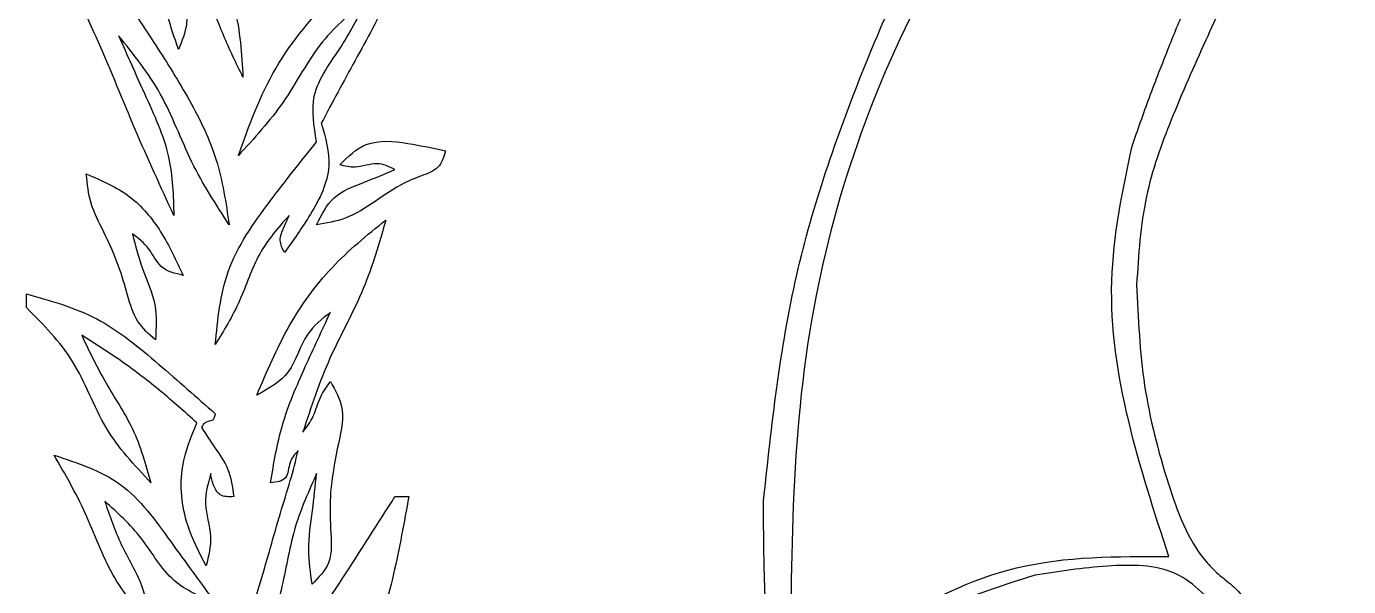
# Model space of a CAD drawing. Extents: x 2 to 213, y 30 to 257.
# Drawn here: x 5 to 71.7, y 139 to 167.2 of the extents above; entities that cross this region are included whole.
import ezdxf

# ---------------------------------------------------------------- set-up
doc = ezdxf.new("R2010")
doc.units = 0
doc.layers.add('logo_fulldesign_outline', color=7, linetype='CONTINUOUS')

msp = doc.modelspace()

# ---------------------------------------------------------------- linework, layer by layer
at = {"layer": 'logo_fulldesign_outline', "color": 7}
for p, q in [((5.048991, 153.045619), (5.048991, 153.742355)), ((23.631313, 143.521818), (24.328402, 143.521818)), ((24.328402, 143.521818), (24.328402, 143.521818))]:
    msp.add_line(p, q, dxfattribs=at)
for points, knots in [([(42.214094, 143.289479), (42.626937, 147.122415), (43.428274, 154.562232), (46.98808, 164.800986), (50.130763, 171.764697), (52.84627, 175.518054), (54.100092, 176.978077), (55.094928, 178.132063), (55.406254, 179.135858), (55.446752, 179.704232), (55.984328, 180.963642), (57.877925, 182.129132), (60.309545, 184.259606), (60.475974, 186.476069), (60.564536, 187.655517)], [0, 0, 0, 0, 11.524335, 22.368994, 32.381152, 34.283523, 36.225219, 38.192625, 38.737803, 39.34843, 39.890278, 42.767956, 45.755647, 49.153696, 49.153696, 49.153696, 49.153696]), ([(60.564536, 183.939004), (57.116363, 179.504154), (49.925625, 170.255824), (43.514101, 152.580213), (43.575706, 139.768214), (43.607919, 133.068801)], [0, 0, 0, 0, 16.799907, 35.03413, 55.018896, 55.018896, 55.018896, 55.018896]), ([(60.796664, 161.175312), (61.08376, 161.997309), (61.669121, 163.673275), (62.610993, 166.069614), (63.433955, 168.114312), (64.278445, 169.787928), (65.077136, 171.084862), (65.754301, 172.281601), (66.695211, 172.977469), (67.513232, 173.383776), (68.315113, 174.387603), (66.874602, 175.597181), (65.574693, 176.502338), (63.752168, 177.738403), (62.57963, 179.787373), (61.467161, 181.900637), (60.832077, 183.334825), (60.564536, 183.939004)], [0, 0, 0, 0, 2.611806, 5.325203, 7.723647, 9.222647, 10.936549, 12.311027, 13.290042, 14.361814, 15.147953, 16.578859, 18.708787, 20.461053, 22.953939, 25.674503, 27.654848, 27.654848, 27.654848, 27.654848]), ([(71.714078, 174.415415), (70.542677, 174.093888), (68.077749, 173.417313), (66.071738, 169.980134), (65.030273, 167.665987), (64.513531, 166.517779)], [0, 0, 0, 0, 3.514921, 7.396293, 11.218641, 11.218641, 11.218641, 11.218641]), ([(12.714217, 166.053382), (12.433037, 166.878126), (11.82852, 168.651264), (11.65535, 171.34504), (11.424558, 173.142256), (11.320745, 173.950665)], [0, 0, 0, 0, 2.603145, 5.596568, 8.043872, 8.043872, 8.043872, 8.043872]), ([(11.320745, 173.950665), (12.056565, 173.34535), (13.935029, 171.80005), (15.745448, 168.485811), (15.898545, 165.831276), (15.966122, 164.659557)], [0, 0, 0, 0, 2.85201, 7.280853, 10.78052, 10.78052, 10.78052, 10.78052]), ([(15.733818, 160.710739), (16.279422, 162.220772), (17.384809, 165.280083), (20.595854, 169.010183), (23.091884, 171.071251), (24.328543, 172.092408)], [0, 0, 0, 0, 4.781121, 9.6865, 14.503417, 14.503417, 14.503417, 14.503417]), ([(24.328543, 172.092408), (24.027327, 170.971218), (23.405798, 168.657754), (21.613889, 165.53104), (20.476096, 163.391771), (19.914941, 162.336692)], [0, 0, 0, 0, 3.468252, 7.156391, 10.7455, 10.7455, 10.7455, 10.7455]), ([(12.481807, 157.691032), (11.821273, 159.128055), (10.494236, 162.015085), (8.737954, 166.430196), (7.359023, 169.282971), (6.674732, 170.698654)], [0, 0, 0, 0, 4.744141, 9.531148, 14.24684, 14.24684, 14.24684, 14.24684]), ([(6.674732, 170.698654), (7.346883, 170.556568), (8.81926, 170.245322), (10.232993, 168.292751), (11.705563, 166.069315), (13.316376, 163.514024), (14.786139, 160.522874), (15.107882, 158.328443), (15.269457, 157.226423)], [0, 0, 0, 0, 1.997512, 4.375644, 6.834599, 10.117411, 13.409694, 16.730932, 16.730932, 16.730932, 16.730932]), ([(15.966122, 164.659557), (15.625286, 165.357068), (14.941385, 166.756647), (14.171781, 168.949707), (13.190547, 170.127172), (12.714217, 170.69876)], [0, 0, 0, 0, 2.331696, 4.67863, 6.892746, 6.892746, 6.892746, 6.892746]), ([(12.714217, 170.69876), (12.783987, 170.161329), (12.927603, 169.055067), (13.293634, 167.457432), (12.89139, 166.482711), (12.714217, 166.053382)], [0, 0, 0, 0, 1.636851, 3.36934, 4.733141, 4.733141, 4.733141, 4.733141]), ([(22.237982, 168.608375), (21.435214, 167.927898), (19.697909, 166.45525), (18.14667, 163.329954), (16.52787, 161.572703), (15.733818, 160.710739)], [0, 0, 0, 0, 3.127591, 6.768547, 10.273987, 10.273987, 10.273987, 10.273987]), ([(19.682813, 161.407475), (19.547031, 162.192847), (19.241015, 163.96286), (21.012257, 166.157379), (21.837346, 167.807251), (22.237982, 168.608375)], [0, 0, 0, 0, 2.293999, 5.170041, 7.88471, 7.88471, 7.88471, 7.88471]), ([(9.69451, 166.750012), (10.126668, 165.778895), (11.021755, 163.767512), (12.391739, 160.826937), (12.453331, 158.682483), (12.481807, 157.691032)], [0, 0, 0, 0, 3.198969, 6.625718, 9.572332, 9.572332, 9.572332, 9.572332]), ([(15.269457, 157.226423), (14.601978, 158.255654), (13.245829, 160.346791), (12.006512, 163.870392), (10.452444, 165.805997), (9.69451, 166.750012)], [0, 0, 0, 0, 3.672074, 7.460726, 11.067601, 11.067601, 11.067601, 11.067601]), ([(64.513531, 166.517779), (63.915737, 165.192429), (62.761228, 162.632805), (61.299412, 158.551903), (61.12198, 155.699378), (61.029144, 154.206892)], [0, 0, 0, 0, 4.366979, 8.433867, 12.896808, 12.896808, 12.896808, 12.896808]), ([(19.914941, 162.336692), (20.128425, 161.615032), (20.595338, 160.036688), (19.457803, 157.773917), (18.506837, 156.456094), (18.05686, 155.832528)], [0, 0, 0, 0, 2.186825, 4.78281, 7.114472, 7.114472, 7.114472, 7.114472]), ([(14.572474, 151.18715), (14.691748, 152.442015), (14.943544, 155.091123), (17.246019, 158.364036), (18.892937, 160.420958), (19.682813, 161.407475)], [0, 0, 0, 0, 3.721756, 7.85689, 11.667954, 11.667954, 11.667954, 11.667954]), ([(20.844228, 160.246236), (21.262541, 160.654097), (22.205302, 161.573301), (24.271042, 161.363722), (25.566345, 161.079225), (26.186694, 160.942972)], [0, 0, 0, 0, 1.679961, 3.786162, 5.721968, 5.721968, 5.721968, 5.721968]), ([(26.186694, 160.942972), (26.092819, 160.637593), (25.902498, 160.018477), (24.951775, 159.687476), (23.850813, 159.247187), (22.634678, 158.393904), (21.237163, 157.479219), (20.171516, 157.305961), (19.682531, 157.226459)], [0, 0, 0, 0, 0.905513, 1.835805, 2.792204, 4.521542, 6.255756, 7.726302, 7.726302, 7.726302, 7.726302]), ([(62.655097, 140.502181), (61.917375, 142.75468), (60.442497, 147.25795), (59.351643, 154.329493), (60.320831, 158.921042), (60.796664, 161.175312)], [0, 0, 0, 0, 7.119628, 14.233791, 21.095296, 21.095296, 21.095296, 21.095296]), ([(19.682531, 157.226459), (19.930316, 157.730973), (20.432577, 158.753626), (22.088598, 159.346237), (23.112253, 159.789102), (23.631525, 160.013756)], [0, 0, 0, 0, 1.622668, 3.289153, 5.004834, 5.004834, 5.004834, 5.004834]), ([(23.631525, 160.013756), (23.330489, 160.150711), (22.678148, 160.44749), (21.72676, 160.020602), (21.102658, 160.180164), (20.844228, 160.246236)], [0, 0, 0, 0, 0.953535, 2.066302, 2.852724, 2.852724, 2.852724, 2.852724]), ([(8.068592, 159.781628), (8.835299, 159.45576), (10.335344, 158.818206), (11.930118, 156.881022), (12.602432, 155.419261), (12.946451, 154.671289)], [0, 0, 0, 0, 2.46603, 4.824736, 7.296401, 7.296401, 7.296401, 7.296401]), ([(11.552626, 151.419384), (11.226664, 151.709599), (10.539949, 152.321006), (10.133848, 153.718565), (9.694655, 155.252237), (9.015406, 156.777144), (8.220737, 158.249527), (8.117973, 159.28436), (8.068592, 159.781628)], [0, 0, 0, 0, 1.284416, 2.705927, 4.235392, 6.101252, 7.705654, 9.189791, 9.189791, 9.189791, 9.189791]), ([(18.288988, 157.690961), (17.747078, 157.076423), (16.626967, 155.806192), (15.895185, 153.355397), (15.008391, 151.901726), (14.572474, 151.18715)], [0, 0, 0, 0, 2.429985, 5.022704, 7.529409, 7.529409, 7.529409, 7.529409]), ([(16.663247, 148.63191), (17.164676, 149.811768), (18.143522, 152.114984), (20.333531, 155.166928), (22.225719, 156.697382), (23.167058, 157.458763)], [0, 0, 0, 0, 3.840656, 7.497392, 11.117556, 11.117556, 11.117556, 11.117556]), ([(18.05686, 155.832528), (17.956119, 156.031556), (17.747777, 156.443166), (18.034505, 157.089565), (18.205282, 157.493146), (18.288988, 157.690961)], [0, 0, 0, 0, 0.637002, 1.31738, 1.971468, 1.971468, 1.971468, 1.971468]), ([(23.167058, 157.458763), (22.8336, 156.29187), (22.14231, 153.87279), (20.220812, 150.527615), (19.400164, 148.033003), (18.985936, 146.773829)], [0, 0, 0, 0, 3.628509, 7.522242, 11.490785, 11.490785, 11.490785, 11.490785]), ([(12.946451, 154.671289), (12.53709, 154.76873), (11.74508, 154.957255), (11.279271, 156.09543), (10.68598, 156.540684), (10.391281, 156.76185)], [0, 0, 0, 0, 1.188374, 2.29921, 3.395564, 3.395564, 3.395564, 3.395564]), ([(10.391281, 156.76185), (10.546003, 156.161784), (10.857525, 154.953591), (11.665285, 153.253217), (11.589357, 152.017291), (11.552626, 151.419384)], [0, 0, 0, 0, 1.862045, 3.749104, 5.517531, 5.517531, 5.517531, 5.517531]), ([(61.029144, 154.206892), (61.105076, 152.500749), (61.256775, 149.09217), (62.47305, 144.420695), (63.687991, 141.085191), (65.132293, 139.603764), (65.826099, 139.085916), (66.384819, 138.552718), (66.479724, 137.940587), (66.458393, 137.469395), (66.678305, 136.659172), (67.662131, 135.930241), (68.824637, 135.13917), (69.528678, 134.51888), (69.855997, 134.230498)], [0, 0, 0, 0, 5.101594, 10.192103, 14.526677, 15.425963, 16.337205, 17.162158, 17.616651, 18.142141, 18.581065, 20.07261, 21.572214, 22.875164, 22.875164, 22.875164, 22.875164]), ([(5.048991, 153.742355), (6.270153, 153.397856), (8.750951, 152.698006), (11.72154, 150.211972), (13.631181, 148.531315), (14.57258, 147.702799)], [0, 0, 0, 0, 3.763992, 7.64657, 11.421513, 11.421513, 11.421513, 11.421513]), ([(11.320674, 144.218766), (10.499754, 145.099897), (8.82026, 146.902574), (7.639224, 150.44477), (5.898645, 152.192482), (5.048991, 153.045619)], [0, 0, 0, 0, 3.578451, 7.321036, 10.890255, 10.890255, 10.890255, 10.890255]), ([(20.379761, 152.813032), (19.955412, 152.476204), (18.964507, 151.68967), (18.505544, 149.666259), (17.262237, 148.96821), (16.663247, 148.63191)], [0, 0, 0, 0, 1.594616, 3.723619, 5.70285, 5.70285, 5.70285, 5.70285]), ([(17.359983, 144.21866), (17.520857, 145.196244), (17.85395, 147.220352), (19.078287, 150.035798), (19.952957, 151.902269), (20.379761, 152.813032)], [0, 0, 0, 0, 2.961214, 6.131258, 9.15222, 9.15222, 9.15222, 9.15222]), ([(13.643363, 147.238191), (13.043142, 147.774589), (11.83884, 148.850836), (9.907037, 150.339707), (8.529401, 151.212618), (7.836288, 151.651794)], [0, 0, 0, 0, 2.414628, 4.844786, 7.305434, 7.305434, 7.305434, 7.305434]), ([(7.836288, 151.651794), (8.224219, 150.8373), (8.994134, 149.220797), (10.560959, 146.93431), (11.061345, 145.145718), (11.320674, 144.218766)], [0, 0, 0, 0, 2.706073, 5.370673, 8.237251, 8.237251, 8.237251, 8.237251]), ([(18.985936, 146.773829), (19.178538, 147.029411), (19.577659, 147.559042), (19.800832, 148.532861), (20.191091, 149.069542), (20.379761, 149.328999)], [0, 0, 0, 0, 0.950892, 1.970495, 2.924753, 2.924753, 2.924753, 2.924753]), ([(20.379761, 149.328999), (20.62408, 148.880962), (21.206122, 147.813605), (20.652278, 145.860187), (20.47269, 144.472251), (20.379761, 143.754052)], [0, 0, 0, 0, 1.482294, 3.531264, 5.728495, 5.728495, 5.728495, 5.728495]), ([(14.57258, 147.702799), (14.543897, 147.574006), (14.485407, 147.311366), (14.051517, 147.324143), (13.932162, 147.108468), (13.875491, 147.006063)], [0, 0, 0, 0, 0.351688, 0.717173, 1.047603, 1.047603, 1.047603, 1.047603]), ([(14.107971, 140.037291), (13.761, 140.705309), (12.955874, 142.255406), (12.676017, 144.885259), (13.350168, 146.525035), (13.643363, 147.238191)], [0, 0, 0, 0, 2.255385, 5.233482, 7.525517, 7.525517, 7.525517, 7.525517]), ([(13.875491, 147.006063), (14.097865, 146.663762), (14.544699, 145.97595), (15.322951, 144.901814), (15.439197, 144.002976), (15.501444, 143.521677)], [0, 0, 0, 0, 1.229258, 2.470046, 3.900304, 3.900304, 3.900304, 3.900304]), ([(11.320674, 137.018007), (10.627501, 137.845157), (9.201276, 139.547041), (8.120633, 142.719166), (6.997704, 144.655536), (6.442816, 145.612379)], [0, 0, 0, 0, 3.21021, 6.605101, 9.921377, 9.921377, 9.921377, 9.921377]), ([(6.442816, 145.612379), (7.628532, 145.224625), (10.063896, 144.428209), (12.322815, 141.232586), (13.824788, 139.194206), (14.57258, 138.179351)], [0, 0, 0, 0, 3.647024, 7.490689, 11.301791, 11.301791, 11.301791, 11.301791]), ([(17.127502, 136.088896), (16.877064, 136.535385), (16.322737, 137.523658), (16.862778, 139.255876), (17.360056, 140.94868), (17.834049, 142.66879), (18.355484, 144.27606), (18.625191, 145.339074), (18.753455, 145.844613)], [0, 0, 0, 0, 1.478307, 3.272133, 5.087941, 6.87302, 8.597581, 10.161472, 10.161472, 10.161472, 10.161472]), ([(18.753455, 145.844613), (18.588574, 145.664507), (18.238959, 145.28261), (18.275023, 144.33058), (17.662954, 144.255717), (17.359983, 144.21866)], [0, 0, 0, 0, 0.723388, 1.533875, 2.328301, 2.328301, 2.328301, 2.328301]), ([(14.340099, 144.683021), (14.201264, 144.183429), (13.908189, 143.12881), (14.490045, 141.576158), (14.229802, 140.527985), (14.107971, 140.037291)], [0, 0, 0, 0, 1.522853, 3.214681, 4.703837, 4.703837, 4.703837, 4.703837]), ([(15.501444, 143.521677), (15.253921, 143.511621), (14.806139, 143.49343), (14.446494, 144.090302), (14.37717, 144.4765), (14.340099, 144.683021)], [0, 0, 0, 0, 0.685065, 1.23932, 1.876381, 1.876381, 1.876381, 1.876381]), ([(19.682672, 144.683268), (19.289517, 143.810285), (18.46931, 141.98905), (18.009389, 139.007801), (17.418694, 137.052696), (17.127502, 136.088896)], [0, 0, 0, 0, 2.859462, 5.965464, 8.985284, 8.985284, 8.985284, 8.985284]), ([(19.450544, 139.108321), (19.37015, 139.686232), (19.198166, 140.922545), (19.478057, 142.784097), (19.615741, 144.062042), (19.682672, 144.683268)], [0, 0, 0, 0, 1.741723, 3.726029, 5.603097, 5.603097, 5.603097, 5.603097]), ([(17.359983, 130.049235), (17.633267, 131.770743), (18.171298, 135.159985), (21.000418, 139.395545), (22.762736, 142.159549), (23.631313, 143.521818)], [0, 0, 0, 0, 5.164748, 10.168163, 15.030705, 15.030705, 15.030705, 15.030705]), ([(20.379761, 143.754052), (20.366828, 143.146709), (20.341888, 141.975533), (20.540238, 140.210755), (19.784745, 139.44643), (19.450544, 139.108321)], [0, 0, 0, 0, 1.850514, 3.56846, 4.931271, 4.931271, 4.931271, 4.931271]), ([(24.328402, 143.521818), (24.091916, 142.222765), (23.603405, 139.53931), (22.51869, 135.644851), (21.227908, 133.272153), (20.611888, 132.139796)], [0, 0, 0, 0, 3.963806, 8.18804, 12.044518, 12.044518, 12.044518, 12.044518]), ([(14.57258, 138.179351), (13.825675, 138.48597), (12.220564, 139.144898), (10.9642, 141.515772), (9.645945, 142.704652), (8.997633, 143.289337)], [0, 0, 0, 0, 2.353579, 5.057879, 7.674864, 7.674864, 7.674864, 7.674864]), ([(8.997633, 143.289337), (9.245373, 142.552955), (9.739256, 141.084943), (10.963665, 139.165484), (11.20598, 137.707916), (11.320674, 137.018007)], [0, 0, 0, 0, 2.327049, 4.63908, 6.716945, 6.716945, 6.716945, 6.716945]), ([(53.131508, 101.943217), (52.87454, 102.579941), (52.344849, 103.892421), (51.436535, 105.816567), (50.813988, 107.377611), (49.977749, 108.068964), (49.535243, 108.303151), (48.496091, 109.363125), (48.005161, 111.957966), (46.919586, 115.232802), (46.332626, 117.787761), (45.477589, 118.983772), (45.203787, 119.260317), (44.680572, 120.08686), (44.54817, 121.696467), (44.205819, 123.671452), (43.977682, 125.373634), (43.094522, 126.130249), (42.411205, 126.39215), (41.732849, 127.251055), (41.878224, 128.649978), (42.327897, 129.975452), (42.972054, 131.988848), (42.50844, 135.046514), (42.230227, 139.03874), (42.219447, 141.879068), (42.214094, 143.289479)], [0, 0, 0, 0, 2.055108, 4.236204, 6.451854, 6.89075, 7.463948, 7.944074, 11.284398, 14.931158, 18.531281, 18.890759, 19.32716, 19.694865, 21.801207, 23.959717, 25.906491, 26.577736, 27.342122, 28.07442, 29.674775, 31.215044, 32.361126, 35.947016, 40.229224, 44.453012, 44.453012, 44.453012, 44.453012]), ([(43.607919, 133.068801), (45.174544, 134.425558), (48.541097, 137.341125), (55.040237, 140.543033), (60.053541, 140.516138), (62.655097, 140.502181)], [0, 0, 0, 0, 6.220701, 13.367802, 21.077391, 21.077391, 21.077391, 21.077391]), ([(65.442394, 137.482404), (64.697675, 138.337091), (63.15983, 140.102018), (59.430297, 140.101149), (57.111851, 139.752418), (55.918806, 139.572965)], [0, 0, 0, 0, 3.251347, 6.714028, 10.384837, 10.384837, 10.384837, 10.384837]), ([(55.918806, 139.572965), (54.075627, 138.988094), (50.29272, 137.787715), (45.564738, 134.437399), (43.72767, 131.238847), (42.911183, 129.817248)], [0, 0, 0, 0, 5.795889, 11.895377, 16.775092, 16.775092, 16.775092, 16.775092])]:
    msp.add_open_spline(points, degree=3, knots=knots, dxfattribs=at)

doc.saveas('drawing.dxf')
